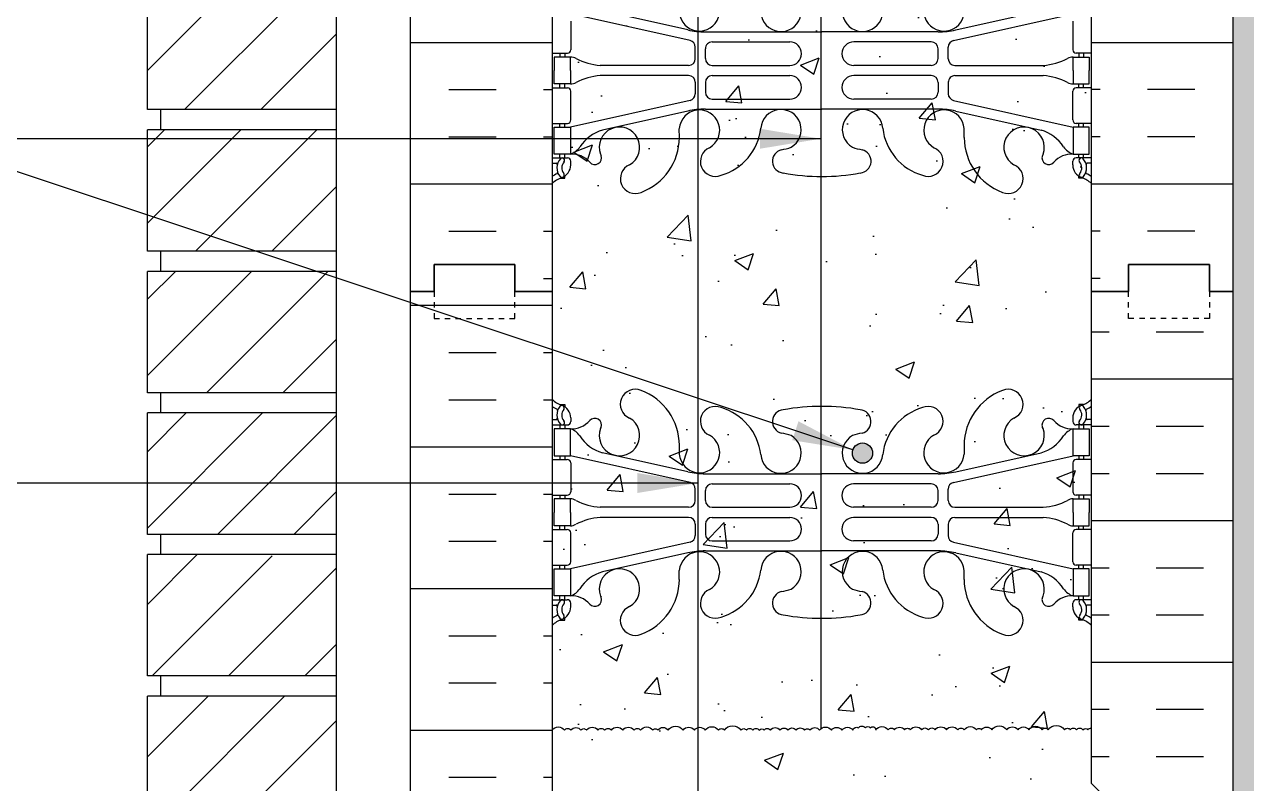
# Model space of a CAD drawing. Header units: inches. Extents: x 34 to 92.7, y -25.1 to 58.
# Drawn here: x 46.82 to 69.47, y 26.52 to 40.6 of the extents above; entities that cross this region are included whole.
import ezdxf

# ---------------------------------------------------------------- set-up
doc = ezdxf.new("R2010")
doc.units = ezdxf.units.IN
doc.header["$LTSCALE"] = 0.5
doc.header["$MEASUREMENT"] = 0
doc.linetypes.add('DASHED2', pattern=[0.375, 0.25, -0.125])
for name, color, linetype in [('HATCH', 12, 'Continuous'), ('line25', 2, 'Continuous'), ('LINE3', 3, 'Continuous'), ('LINE50', 5, 'Continuous'), ('LINE9', 9, 'Continuous'), ('TEXT', 4, 'Continuous'), ('Web_Edge', 9, 'Continuous')]:
    doc.layers.add(name, color=color, linetype=linetype)
doc.styles.add('DIM', font='romans.shx', dxfattribs={"width": 0.7})
doc.dimstyles.new('ext_12', dxfattribs={"dimscale": 12, "dimtxt": 0.09375, "dimasz": 0.09375, "dimexe": 0.09375, "dimexo": 0.0625, "dimgap": 0.0625, "dimtad": 1, "dimdec": 1, "dimzin": 3, "dimdsep": 46, "dimlunit": 4, "dimtxsty": 'DIM', "dimcen": 0.09, "dimdle": 0.09375, "dimclrt": 4, "dimadec": 0, "dimazin": 0, "dimtfac": 1, "dimtdec": 1, "dimtmove": 2, "dimatfit": 3, "dimfxl": 0, "dimfrac": 2, "dimtolj": 1, "dimtzin": 0, "dimarcsym": 0})

# ---------------------------------------------------------------- blocks, each defined once
blk = doc.blocks.new('10 web')
at = {"layer": 'Web_Edge'}
for p, q in [((-4.854, 6.903), (-4.764, 6.903)), ((-4.764, 6.903), (-4.764, 6.861)), ((4.854, 6.903), (4.764, 6.903)), ((4.764, 6.903), (4.764, 6.861)), ((-5, 6.624), (-4.922, 6.624)), ((-4.654, 6.654), (-4.654, 6.586)), ((4.654, 6.654), (4.654, 6.586)), ((5, 6.624), (4.922, 6.624)), ((-5, 6.524), (-4.717, 6.524)), ((-4.854, 6.524), (-4.854, 6.454)), ((-4.764, 6.524), (-4.764, 6.454)), ((-4.102, 6.458), (-4.09, 6.479)), ((4.102, 6.458), (4.09, 6.479)), ((5, 6.524), (4.716, 6.524)), ((4.764, 6.524), (4.764, 6.454)), ((4.854, 6.524), (4.854, 6.454)), ((-2.64, 6.147), (-2.641, 5.983)), ((2.64, 6.147), (2.641, 5.983)), ((-4.854, 5.954), (-4.854, 5.884)), ((-4.764, 5.954), (-4.764, 5.884)), ((-2.441, 5.457), (-4.659, 5.954)), ((-2.485, 5.655), (-4.066, 6.008)), ((2.441, 5.457), (4.659, 5.954)), ((2.485, 5.655), (4.066, 6.008)), ((4.764, 5.954), (4.764, 5.884)), ((4.854, 5.954), (4.854, 5.884)), ((-5, 5.884), (-4.717, 5.884)), ((-4.654, 5.821), (-4.654, 5.286)), ((4.654, 5.821), (4.654, 5.286)), ((5, 5.884), (4.716, 5.884)), ((-2.158, 5.619), (0, 5.619)), ((2.158, 5.619), (0, 5.619)), ((-5, 5.224), (-4.717, 5.224)), ((-4.854, 5.224), (-4.854, 5.154)), ((-4.764, 5.224), (-4.764, 5.154)), ((-2.344, 5.123), (-2.344, 5.335)), ((-2.156, 5.124), (-2.156, 5.308)), ((-2.031, 5.433), (-0.592, 5.433)), ((2.031, 5.433), (0.592, 5.433)), ((2.156, 5.124), (2.156, 5.308)), ((2.344, 5.123), (2.344, 5.335)), ((5, 5.224), (4.716, 5.224)), ((4.764, 5.224), (4.764, 5.154)), ((4.854, 5.224), (4.854, 5.154)), ((-2.469, 4.998), (-4.106, 4.998)), ((-2.031, 4.999), (-0.592, 4.999)), ((2.031, 4.999), (0.592, 4.999)), ((2.469, 4.998), (4.106, 4.998)), ((-2.469, 4.81), (-4.106, 4.81)), ((-2.031, 4.809), (-0.592, 4.809)), ((2.031, 4.809), (0.592, 4.809)), ((2.469, 4.81), (4.106, 4.81)), ((-5, 4.584), (-4.717, 4.584)), ((-4.854, 4.584), (-4.854, 4.654)), ((-4.764, 4.584), (-4.764, 4.654)), ((-2.344, 4.685), (-2.344, 4.472)), ((-2.156, 4.684), (-2.156, 4.5)), ((2.156, 4.684), (2.156, 4.5)), ((2.344, 4.685), (2.344, 4.472)), ((5, 4.584), (4.716, 4.584)), ((4.764, 4.584), (4.764, 4.654)), ((4.854, 4.584), (4.854, 4.654)), ((-2.441, 4.35), (-4.659, 3.854)), ((-4.654, 3.986), (-4.654, 4.521)), ((-2.031, 4.375), (-0.592, 4.375)), ((2.031, 4.375), (0.592, 4.375)), ((2.441, 4.35), (4.659, 3.854)), ((4.654, 3.986), (4.654, 4.521)), ((-2.485, 4.152), (-4.066, 3.799)), ((-2.158, 4.188), (0, 4.188)), ((2.158, 4.188), (0, 4.188)), ((2.485, 4.152), (4.066, 3.799))]:
    blk.add_line(p, q, dxfattribs=at)
for points in [[(-4.959, 5.954), (-4.659, 5.954), (-4.659, 6.454), (-4.959, 6.454)], [(4.959, 5.954), (4.659, 5.954), (4.659, 6.454), (4.959, 6.454)]]:
    blk.add_lwpolyline(points, close=True, dxfattribs=at)
for points in [[(-4.659, 4.904), (-4.659, 5.154), (-4.959, 5.154), (-4.959, 4.904)], [(4.659, 4.904), (4.659, 5.154), (4.959, 5.154), (4.959, 4.904)], [(-4.659, 4.904), (-4.659, 4.654), (-4.959, 4.654), (-4.959, 4.904)], [(4.659, 4.904), (4.659, 4.654), (4.959, 4.654), (4.959, 4.904)]]:
    blk.add_lwpolyline(points, dxfattribs=at)
for centre, radius, start, end in [((-3.456, 6.908), 0.277, 67.32, 247.32), ((-3.732, 6.141), 1.092, 0.3332, 69.4825), ((3.732, 6.141), 1.092, 110.5175, 179.6668), ((3.456, 6.908), 0.277, 292.68, 112.68), ((-4.654, 7.361), 0.5, 226.2122, 250.5288), ((-4.654, 7.361), 0.6, 234.7832, 245.0748), ((-4.66, 6.708), 0.25, 140.1145, 222.4609), ((-4.916, 6.798), 0.021, 343.464, 63.9957), ((-4.818, 6.839), 0.045, 321.448, 139.1879), ((-4.904, 6.654), 0.25, 0, 70.5288), ((-4.66, 6.708), 0.16, 140.0001, 222.4609), ((-1.973, 6.591), 0.277, 67.32, 247.32), ((-2.157, 5.854), 1.034, 6.6669, 73.6635), ((-0.694, 6.586), 0.22, 95.1835, 255.7396), ((-0.017, 3.092), 3.777, 89.7394, 100.6275), ((0.017, 3.092), 3.777, 79.3725, 90.2606), ((0.694, 6.586), 0.22, 284.2604, 84.8165), ((2.157, 5.854), 1.034, 106.3365, 173.3331), ((1.973, 6.591), 0.277, 292.68, 112.68), ((4.904, 6.654), 0.25, 109.4712, 180), ((4.818, 6.839), 0.045, 40.8121, 218.552), ((4.66, 6.708), 0.16, 317.5391, 39.9999), ((4.654, 7.361), 0.5, 289.4712, 313.7891), ((4.66, 6.708), 0.25, 317.5391, 39.8855), ((4.916, 6.798), 0.021, 116.0043, 196.536), ((4.654, 7.361), 0.6, 294.9252, 305.2168), ((-4.922, 6.643), 0.0196, 269.4032, 15.4901), ((-4.812, 6.57), 0.045, 222.4609, 42.4609), ((-4.717, 6.586), 0.0625, 270, 0), ((-4.634, 6.894), 0.441, 266.7976, 318.9873), ((-4.207, 6.523), 0.125, 339.6243, 138.9873), ((-3.75, 6.327), 0.375, 159.6243, 60.0685), ((3.75, 6.327), 0.375, 119.9315, 20.3757), ((4.207, 6.523), 0.125, 41.0127, 200.3757), ((4.634, 6.894), 0.441, 221.0127, 273.2024), ((4.716, 6.586), 0.0625, 180, 270), ((4.812, 6.57), 0.045, 137.5391, 317.5391), ((4.922, 6.643), 0.0196, 164.5099, 270.5968), ((-4.781, 6.111), 0.364, 34.9775, 70.3387), ((-0.863, 5.546), 0.834, 69.3729, 82.1063), ((0.863, 5.546), 0.834, 97.8937, 110.6271), ((4.781, 6.111), 0.364, 109.6613, 145.0225), ((-3.858, 6.722), 0.743, 212.7919, 253.8107), ((-2.267, 6.01), 0.375, 184.2448, 60.0685), ((-0.756, 6.002), 0.375, 184.2448, 60.0685), ((0.756, 6.002), 0.375, 119.9315, 355.7552), ((2.267, 6.01), 0.375, 119.9315, 355.7552), ((3.858, 6.722), 0.743, 286.1893, 327.2081), ((-4.717, 5.821), 0.0625, 0, 90), ((4.716, 5.821), 0.0625, 90, 180), ((-2.158, 7.119), 1.5, 257.4135, 270), ((-2.469, 5.335), 0.125, 0, 77.3767), ((2.158, 7.119), 1.5, 270, 282.5865), ((2.469, 5.335), 0.125, 102.6233, 180), ((-4.717, 5.286), 0.0625, 270, 0), ((-2.031, 5.308), 0.125, 90, 180), ((-0.592, 5.216), 0.217, 270, 90), ((0.592, 5.216), 0.217, 90, 270), ((2.031, 5.308), 0.125, 0, 90), ((4.716, 5.286), 0.0625, 180, 270), ((-4.663, 4.935), 0.219, 60.4937, 88.92), ((-4.018, 6.165), 1.17, 242.6365, 265.6505), ((-2.469, 5.123), 0.125, 270, 0), ((-2.031, 5.124), 0.125, 180, 270), ((2.031, 5.124), 0.125, 270, 360), ((2.469, 5.123), 0.125, 180, 270), ((4.018, 6.165), 1.17, 274.3495, 297.3635), ((4.663, 4.935), 0.219, 91.08, 119.5063), ((-4.018, 3.643), 1.17, 94.3495, 117.3635), ((-2.469, 4.685), 0.125, 0, 90), ((-2.031, 4.684), 0.125, 90, 180), ((-0.592, 4.592), 0.217, 270, 90), ((0.592, 4.592), 0.217, 90, 270), ((2.031, 4.684), 0.125, 0, 90), ((2.469, 4.685), 0.125, 90, 180), ((4.018, 3.643), 1.17, 62.6365, 85.6505), ((-4.717, 4.521), 0.0625, 0, 90), ((-4.663, 4.873), 0.219, 271.08, 299.5063), ((4.663, 4.873), 0.219, 240.4937, 268.92), ((4.716, 4.521), 0.0625, 90, 180), ((-2.469, 4.472), 0.125, 282.6233, 0), ((-2.031, 4.5), 0.125, 180, 270), ((2.031, 4.5), 0.125, 270, 0), ((2.469, 4.472), 0.125, 180, 257.3767), ((-2.267, 3.797), 0.375, 299.9315, 175.7552), ((-2.158, 2.688), 1.5, 90, 102.5865), ((-0.756, 3.806), 0.375, 299.9315, 175.7552), ((0.756, 3.806), 0.375, 4.2448, 240.0685), ((2.267, 3.797), 0.375, 4.2448, 240.0685), ((2.158, 2.688), 1.5, 77.4135, 90)]:
    blk.add_arc(centre, radius, start, end, dxfattribs=at)
for points in [[(-2.156, 5.129), (-2.156, 5.303)], [(2.156, 5.129), (2.156, 5.303)], [(-2.156, 4.679), (-2.156, 4.505)], [(2.156, 4.679), (2.156, 4.505)]]:
    blk.add_open_spline(points, degree=1, dxfattribs=at)

msp = doc.modelspace()

# ---------------------------------------------------------------- hatches: boundary and pattern name
at = {"layer": 'HATCH'}
h = msp.add_hatch(dxfattribs=at)
h.set_pattern_fill('AR-CONC', color=256, scale=0.5, style=0)
edge = h.paths.add_edge_path()
edge.add_line((66.597, 35.649), (66.597, 53.674))
edge.add_line((66.597, 53.674), (60.409, 53.674))
edge.add_line((60.409, 53.674), (59.409, 52.674))
edge.add_line((59.409, 52.674), (59.409, 53.674))
edge.add_line((59.409, 53.674), (59.409, 54.674))
edge.add_line((59.409, 54.674), (58.409, 53.674))
edge.add_line((58.409, 53.674), (56.597, 53.674))
edge.add_line((56.597, 53.674), (56.597, 35.649))
edge.add_line((56.597, 35.649), (56.597, 27.515))
edge.add_spline(control_points=[(56.597, 27.515), (56.722, 27.45), (56.92, 27.349), (57.176, 27.636), (57.529, 27.341), (57.896, 27.613), (58.15, 27.341), (58.409, 27.535), (58.657, 27.324), (58.855, 27.464), (59.038, 27.48), (59.126, 27.357), (59.265, 27.32), (59.368, 27.444), (59.496, 27.493), (59.613, 27.529), (59.675, 27.505), (59.709, 27.462), (59.725, 27.407), (59.796, 27.381), (59.892, 27.357), (60.042, 27.349), (60.165, 27.424), (60.273, 27.432), (60.342, 27.444), (60.424, 27.428), (60.519, 27.382), (60.604, 27.344), (60.696, 27.338), (60.73, 27.429), (60.833, 27.446), (60.9, 27.507), (60.98, 27.499), (61.07, 27.502), (61.173, 27.498), (61.255, 27.46), (61.372, 27.397), (61.537, 27.383), (61.689, 27.451), (61.822, 27.526), (61.959, 27.544), (62.083, 27.551), (62.173, 27.523), (62.225, 27.437), (62.332, 27.369), (62.459, 27.346), (62.554, 27.322), (62.597, 27.311)], knot_values=[0, 0, 0, 0, 0.36882, 0.580962, 0.956064, 1.413946, 1.635694, 1.852394, 2.204033, 2.360582, 2.542219, 2.677797, 2.79395, 2.907785, 3.117226, 3.20968, 3.262351, 3.303115, 3.370216, 3.421138, 3.515057, 3.674522, 3.85319, 3.927977, 3.999794, 4.060692, 4.173001, 4.317056, 4.339836, 4.436406, 4.53825, 4.640095, 4.685656, 4.773056, 4.912503, 4.988734, 5.039656, 5.313971, 5.43662, 5.538465, 5.77077, 5.839112, 5.911139, 6.039898, 6.121993, 6.287819, 6.418947, 6.418947, 6.418947, 6.418947], degree=3, periodic=0)
edge.add_spline(control_points=[(62.597, 27.311), (62.639, 27.322), (62.735, 27.346), (62.861, 27.369), (62.968, 27.437), (63.02, 27.523), (63.11, 27.551), (63.234, 27.544), (63.371, 27.526), (63.504, 27.451), (63.657, 27.383), (63.821, 27.397), (63.939, 27.46), (64.02, 27.498), (64.123, 27.502), (64.213, 27.499), (64.293, 27.507), (64.36, 27.446), (64.463, 27.429), (64.497, 27.338), (64.556, 27.342), (64.58, 27.347), (64.597, 27.352)], knot_values=[4.266465, 4.266465, 4.266465, 4.266465, 4.397593, 4.563419, 4.645513, 4.774272, 4.846299, 4.914642, 5.146946, 5.248791, 5.371441, 5.645755, 5.696677, 5.772908, 5.912356, 5.999755, 6.045317, 6.147161, 6.249006, 6.345575, 6.368356, 6.418947, 6.418947, 6.418947, 6.418947], degree=3, periodic=0)
edge.add_spline(control_points=[(64.597, 27.352), (64.613, 27.347), (64.637, 27.342), (64.696, 27.338), (64.73, 27.429), (64.833, 27.446), (64.9, 27.507), (64.98, 27.499), (65.07, 27.502), (65.173, 27.498), (65.255, 27.46), (65.372, 27.397), (65.537, 27.383), (65.689, 27.451), (65.822, 27.526), (65.959, 27.544), (66.083, 27.551), (66.173, 27.523), (66.225, 27.437), (66.332, 27.369), (66.459, 27.346), (66.554, 27.322), (66.597, 27.311)], knot_values=[4.266465, 4.266465, 4.266465, 4.266465, 4.317056, 4.339836, 4.436406, 4.53825, 4.640095, 4.685656, 4.773056, 4.912503, 4.988734, 5.039656, 5.313971, 5.43662, 5.538465, 5.77077, 5.839112, 5.911139, 6.039898, 6.121993, 6.287819, 6.418947, 6.418947, 6.418947, 6.418947], degree=3, periodic=0)
edge.add_line((66.597, 27.311), (66.597, 35.649))
h = msp.add_hatch(dxfattribs=at)
h.set_pattern_fill('INSUL', color=256, scale=7, style=0)
h.set_pattern_definition([(0, (-2869.565, -361.3603), (0, 2.625), []), (0, (-2869.565, -360.4853), (0, 2.625), [0.875, -0.875]), (0, (-2869.565, -359.6103), (0, 2.625), [0.875, -0.875])])
h.paths.add_polyline_path([(53.972, 35.649), (54.409, 35.649), (54.409, 36.149), (55.909, 36.149), (55.909, 35.649), (56.597, 35.649), (56.597, 53.649), (55.909, 53.649), (55.909, 54.149), (54.409, 54.149), (54.409, 53.649), (53.972, 53.649)])
h = msp.add_hatch(dxfattribs=at)
h.set_pattern_fill('INSUL', color=256, scale=7, style=0)
h.set_pattern_definition([(180, (2992.758, -361.3603), (0, 2.625), []), (180, (2992.758, -360.4853), (0, 2.625), [0.875, -0.875]), (180, (2992.758, -359.6103), (0, 2.625), [0.875, -0.875])])
h.paths.add_polyline_path([(69.222, 35.649), (68.784, 35.649), (68.784, 36.149), (67.284, 36.149), (67.284, 35.649), (66.597, 35.649), (66.597, 53.649), (67.284, 53.649), (67.284, 54.149), (68.784, 54.149), (68.784, 53.649), (69.222, 53.649)])
h = msp.add_hatch(dxfattribs=at)
h.set_pattern_fill('ANSI31', color=256, scale=8, style=0)
h.set_pattern_definition([(45, (42.7951, -13.2255), (-0.707107, 0.707107), [])])
h.paths.add_polyline_path([(52.597, 20.299), (49.097, 20.299), (49.097, 18.049), (52.597, 18.049)])
h.paths.add_polyline_path([(52.597, 22.924), (49.097, 22.924), (49.097, 20.674), (52.597, 20.674)])
h.paths.add_polyline_path([(52.597, 25.52), (49.097, 25.52), (49.097, 23.299), (52.597, 23.299)])
h.paths.add_polyline_path([(52.597, 28.145), (49.097, 28.145), (49.097, 25.895), (52.597, 25.895)])
h.paths.add_polyline_path([(52.597, 30.745), (50.972, 30.745), (50.972, 30.77), (49.097, 30.77), (49.097, 28.52), (52.597, 28.52)])
h.paths.add_polyline_path([(52.597, 33.395), (49.097, 33.395), (49.097, 31.145), (52.597, 31.145)])
h.paths.add_polyline_path([(52.597, 36.02), (49.097, 36.02), (49.097, 33.77), (52.597, 33.77)])
h.paths.add_polyline_path([(52.597, 38.645), (49.097, 38.645), (49.097, 36.395), (52.597, 36.395)])
h.paths.add_polyline_path([(52.597, 41.245), (50.972, 41.245), (50.972, 41.27), (49.097, 41.27), (49.097, 39.02), (52.597, 39.02)])
h.paths.add_polyline_path([(52.597, 43.865), (49.097, 43.865), (49.097, 41.645), (52.597, 41.645)])
h.paths.add_polyline_path([(52.597, 46.49), (49.097, 46.49), (49.097, 44.24), (52.597, 44.24)])
h.paths.add_polyline_path([(52.597, 49.115), (49.097, 49.115), (49.097, 46.865), (52.597, 46.865)])
h.paths.add_polyline_path([(52.597, 51.715), (50.972, 51.715), (50.972, 51.74), (49.097, 51.74), (49.097, 49.49), (52.597, 49.49)])
h.paths.add_polyline_path([(52.597, 53.649), (49.097, 53.649), (49.097, 52.115), (52.597, 52.115)])
h = msp.add_hatch(dxfattribs=at)
h.set_pattern_fill('AR-SAND', color=256, scale=0.25, style=0)
h.set_pattern_definition([(37.5, (4, 0), (-0.0157483, 0.481706), [0, -0.38, 0, -0.425, 0, -0.40625]), (7.5, (4, 0), (0.442444, 0.7055365), [0, -0.205, 0, -0.3425, 0, -0.13125]), (327.5, (3.6925, 0), (0.7785355, 0.0014148), [0, -0.125, 0, -0.45, 0, -0.5875]), (317.5, (3.6925, 0), (0.7515317, 0.219419), [0, -0.0625, 0, -0.295, 0, -0.3375])])
h.paths.add_polyline_path([(69.722, 53.649), (69.222, 53.649), (69.222, 35.649), (69.209, 24.399), (69.722, 24.399)])
h = msp.add_hatch(dxfattribs=at)
h.set_pattern_fill('INSUL', color=256, scale=7, style=0)
h.set_pattern_definition([(0, (-2869.565, -379.3603), (0, 2.625), []), (0, (-2869.565, -378.4853), (0, 2.625), [0.875, -0.875]), (0, (-2869.565, -377.6103), (0, 2.625), [0.875, -0.875])])
h.paths.add_polyline_path([(53.972, 17.649), (54.409, 17.649), (54.409, 18.149), (55.909, 18.149), (55.909, 17.649), (56.597, 17.649), (56.597, 35.649), (55.909, 35.649), (55.909, 36.149), (54.409, 36.149), (54.409, 35.649), (53.972, 35.649)])
h = msp.add_hatch(dxfattribs=at)
h.set_pattern_fill('INSUL', color=256, scale=7, style=0)
h.set_pattern_definition([(0, (46.7951, -13.2255), (0, 2.625), []), (0, (46.7951, -12.3505), (0, 2.625), [0.875, -0.875]), (0, (46.7951, -11.4755), (0, 2.625), [0.875, -0.875])])
h.paths.add_polyline_path([(66.597, 26.524), (69.222, 23.899), (69.222, 35.649), (68.784, 35.649), (68.784, 35.149), (67.284, 35.149), (67.284, 35.649), (66.597, 35.649)])
h = msp.add_hatch(dxfattribs=at)
h.set_pattern_fill('AR-CONC', color=256, scale=0.5, style=0)
edge = h.paths.add_edge_path()
edge.add_line((64.722, 22.524), (65.222, 22.524))
edge.add_line((65.222, 22.524), (65.222, 21.124))
edge.add_arc((65.322, 21.124), 0.1, 180, 270)
edge.add_line((65.322, 21.024), (66.597, 21.024))
edge.add_line((66.597, 21.024), (66.597, 26.524))
edge.add_line((66.597, 26.524), (66.597, 27.311))
edge.add_spline(control_points=[(66.597, 27.311), (66.554, 27.322), (66.459, 27.346), (66.332, 27.369), (66.225, 27.437), (66.173, 27.523), (66.083, 27.551), (65.959, 27.544), (65.822, 27.526), (65.689, 27.451), (65.537, 27.383), (65.372, 27.397), (65.255, 27.46), (65.173, 27.498), (65.07, 27.502), (64.98, 27.499), (64.9, 27.507), (64.833, 27.446), (64.73, 27.429), (64.696, 27.338), (64.637, 27.342), (64.613, 27.347), (64.597, 27.352)], knot_values=[4.266465, 4.266465, 4.266465, 4.266465, 4.397593, 4.563419, 4.645513, 4.774272, 4.846299, 4.914642, 5.146946, 5.248791, 5.371441, 5.645755, 5.696677, 5.772908, 5.912356, 5.999755, 6.045317, 6.147161, 6.249006, 6.345575, 6.368356, 6.418947, 6.418947, 6.418947, 6.418947], degree=3, periodic=0)
edge.add_spline(control_points=[(64.597, 27.352), (64.58, 27.347), (64.556, 27.342), (64.497, 27.338), (64.463, 27.429), (64.36, 27.446), (64.293, 27.507), (64.213, 27.499), (64.123, 27.502), (64.02, 27.498), (63.939, 27.46), (63.821, 27.397), (63.657, 27.383), (63.504, 27.451), (63.371, 27.526), (63.234, 27.544), (63.11, 27.551), (63.02, 27.523), (62.968, 27.437), (62.861, 27.369), (62.735, 27.346), (62.639, 27.322), (62.597, 27.311)], knot_values=[4.266465, 4.266465, 4.266465, 4.266465, 4.317056, 4.339836, 4.436406, 4.53825, 4.640095, 4.685656, 4.773056, 4.912503, 4.988734, 5.039656, 5.313971, 5.43662, 5.538465, 5.77077, 5.839112, 5.911139, 6.039898, 6.121993, 6.287819, 6.418947, 6.418947, 6.418947, 6.418947], degree=3, periodic=0)
edge.add_spline(control_points=[(62.597, 27.311), (62.554, 27.322), (62.459, 27.346), (62.332, 27.369), (62.225, 27.437), (62.173, 27.523), (62.083, 27.551), (61.959, 27.544), (61.822, 27.526), (61.689, 27.451), (61.537, 27.383), (61.372, 27.397), (61.255, 27.46), (61.173, 27.498), (61.07, 27.502), (60.98, 27.499), (60.9, 27.507), (60.833, 27.446), (60.73, 27.429), (60.696, 27.338), (60.604, 27.344), (60.519, 27.382), (60.424, 27.428), (60.342, 27.444), (60.273, 27.432), (60.165, 27.424), (60.042, 27.349), (59.892, 27.357), (59.796, 27.381), (59.725, 27.407), (59.709, 27.462), (59.675, 27.505), (59.613, 27.529), (59.496, 27.493), (59.368, 27.444), (59.265, 27.32), (59.126, 27.357), (59.038, 27.48), (58.855, 27.464), (58.657, 27.324), (58.409, 27.535), (58.15, 27.341), (57.896, 27.613), (57.529, 27.341), (57.176, 27.636), (56.92, 27.349), (56.722, 27.45), (56.597, 27.515)], knot_values=[0, 0, 0, 0, 0.131128, 0.296954, 0.379048, 0.507807, 0.579834, 0.648177, 0.880481, 0.982326, 1.104976, 1.37929, 1.430213, 1.506443, 1.645891, 1.73329, 1.778852, 1.880696, 1.982541, 2.07911, 2.101891, 2.245945, 2.358255, 2.419152, 2.490969, 2.565757, 2.744424, 2.90389, 2.997808, 3.04873, 3.115832, 3.156596, 3.209267, 3.30172, 3.511162, 3.624997, 3.741149, 3.876727, 4.058364, 4.214913, 4.566553, 4.783253, 5.005001, 5.462882, 5.837985, 6.050127, 6.418947, 6.418947, 6.418947, 6.418947], degree=3, periodic=0)
edge.add_line((56.597, 27.515), (56.597, 17.649))
edge.add_line((56.597, 17.649), (56.597, 15.954))
edge.add_line((56.597, 15.954), (56.961, 15.954))
edge.add_line((56.961, 15.954), (56.961, 14.754))
edge.add_line((56.961, 14.754), (56.597, 14.754))
edge.add_line((56.597, 14.754), (56.597, 14.004))
edge.add_line((56.597, 14.004), (56.961, 14.004))
edge.add_line((56.961, 14.004), (56.961, 12.804))
edge.add_line((56.961, 12.804), (56.597, 12.804))
edge.add_line((56.597, 12.804), (56.597, 12.054))
edge.add_line((56.597, 12.054), (56.961, 12.054))
edge.add_line((56.961, 12.054), (56.961, 10.854))
edge.add_line((56.961, 10.854), (56.597, 10.854))
edge.add_line((56.597, 10.854), (56.597, 10.104))
edge.add_line((56.597, 10.104), (56.961, 10.104))
edge.add_line((56.961, 10.104), (56.961, 9.024))
edge.add_line((56.961, 9.024), (56.597, 9.024))
edge.add_line((56.597, 9.024), (56.597, 8.274))
edge.add_line((56.597, 8.274), (56.961, 8.274))
edge.add_line((56.961, 8.274), (56.961, 7.194))
edge.add_line((56.961, 7.194), (56.597, 7.194))
edge.add_line((56.597, 7.194), (56.597, 6.444))
edge.add_line((56.597, 6.444), (56.961, 6.444))
edge.add_line((56.961, 6.444), (56.961, 5.244))
edge.add_line((56.961, 5.244), (56.597, 5.244))
edge.add_line((56.597, 5.244), (56.597, 4.494))
edge.add_line((56.597, 4.494), (56.961, 4.494))
edge.add_line((56.961, 4.494), (56.961, 3.294))
edge.add_line((56.961, 3.294), (56.597, 3.294))
edge.add_line((56.597, 3.294), (56.597, 2.899))
edge.add_line((56.597, 2.899), (56.597, 2.544))
edge.add_line((56.597, 2.544), (56.961, 2.544))
edge.add_line((56.961, 2.544), (56.961, 1.344))
edge.add_line((56.961, 1.344), (56.597, 1.344))
edge.add_line((56.597, 1.344), (56.597, -0.351))
edge.add_line((56.597, -0.351), (60.495, -0.351))
edge.add_line((60.495, -0.351), (61.495, 0.649))
edge.add_line((61.495, 0.649), (61.495, -0.351))
edge.add_line((61.495, -0.351), (61.495, -1.351))
edge.add_line((61.495, -1.351), (62.495, -0.351))
edge.add_line((62.495, -0.351), (66.597, -0.351))
edge.add_line((66.597, -0.351), (66.597, 1.344))
edge.add_line((66.597, 1.344), (66.232, 1.344))
edge.add_line((66.232, 1.344), (66.232, 2.544))
edge.add_line((66.232, 2.544), (66.597, 2.544))
edge.add_line((66.597, 2.544), (66.597, 3.294))
edge.add_line((66.597, 3.294), (66.232, 3.294))
edge.add_line((66.232, 3.294), (66.232, 4.494))
edge.add_line((66.232, 4.494), (66.597, 4.494))
edge.add_line((66.597, 4.494), (66.597, 5.244))
edge.add_line((66.597, 5.244), (66.232, 5.244))
edge.add_line((66.232, 5.244), (66.232, 6.444))
edge.add_line((66.232, 6.444), (66.597, 6.444))
edge.add_line((66.597, 6.444), (66.597, 7.194))
edge.add_line((66.597, 7.194), (66.232, 7.194))
edge.add_line((66.232, 7.194), (66.232, 8.274))
edge.add_line((66.232, 8.274), (66.597, 8.274))
edge.add_line((66.597, 8.274), (66.597, 9.024))
edge.add_line((66.597, 9.024), (66.232, 9.024))
edge.add_line((66.232, 9.024), (66.232, 10.104))
edge.add_line((66.232, 10.104), (66.597, 10.104))
edge.add_line((66.597, 10.104), (66.597, 10.854))
edge.add_line((66.597, 10.854), (66.232, 10.854))
edge.add_line((66.232, 10.854), (66.232, 12.054))
edge.add_line((66.232, 12.054), (66.597, 12.054))
edge.add_line((66.597, 12.054), (66.597, 12.804))
edge.add_line((66.597, 12.804), (66.232, 12.804))
edge.add_line((66.232, 12.804), (66.232, 14.004))
edge.add_line((66.232, 14.004), (66.597, 14.004))
edge.add_line((66.597, 14.004), (66.597, 14.754))
edge.add_line((66.597, 14.754), (66.232, 14.754))
edge.add_line((66.232, 14.754), (66.232, 15.954))
edge.add_line((66.232, 15.954), (66.597, 15.954))
edge.add_line((66.597, 15.954), (66.597, 17.524))
edge.add_line((66.597, 17.524), (65.322, 17.524))
edge.add_arc((65.322, 17.424), 0.1, 90, 180)
edge.add_line((65.222, 17.424), (65.222, 16.024))
edge.add_line((65.222, 16.024), (64.722, 16.024))
edge.add_line((64.722, 16.024), (64.722, 17.524))
edge.add_arc((65.222, 17.524), 0.5, 90, 180, ccw=False)
edge.add_line((65.222, 18.024), (66.597, 18.024))
edge.add_line((66.597, 18.024), (66.597, 20.524))
edge.add_line((66.597, 20.524), (65.222, 20.524))
edge.add_arc((65.222, 21.024), 0.5, 180, 270, ccw=False)
edge.add_line((64.722, 21.024), (64.722, 22.524))
at = {"layer": 'LINE3'}
msp.add_hatch(color=256, dxfattribs=at).paths.add_polyline_path([(62.165, 32.651, 1), (62.54, 32.651, 1)])

# ---------------------------------------------------------------- linework, layer by layer
at = {"layer": 'HATCH'}
for points in [[(56.597, 27.515, -0.520567), (56.827, 27.515, -0.520567), (56.948, 27.515, -0.520567), (57.132, 27.515, -0.520567), (57.237, 27.515, -0.520567), (57.446, 27.515, -0.520567), (57.572, 27.515, -0.520567), (57.698, 27.515, -0.520567), (57.908, 27.515, -0.520567), (58.118, 27.515, -0.520567), (58.239, 27.515, -0.520567), (58.464, 27.515, -0.520567), (58.559, 27.515, -0.520567), (58.748, 27.515, -0.520567), (59.026, 27.515, -0.520567), (59.235, 27.515, -0.520567), (59.435, 27.515, -0.520567), (59.681, 27.515, -0.520567), (59.792, 27.515, -0.520567), (60.098, 27.515, -0.520567), (60.203, 27.515, -0.520567), (60.318, 27.515, -0.520567), (60.439, 27.515, -0.520567), (60.528, 27.515, -0.520567), (60.644, 27.515, -0.520567), (60.822, 27.515, -0.520567), (60.969, 27.515, -0.520567), (61.121, 27.515, -0.520567), (61.278, 27.515, -0.520567), (61.378, 27.515, -0.520567), (61.556, 27.515, -0.520567), (61.777, 27.515, -0.520567), (61.971, 27.515, -0.520567), (62.175, 27.515, -0.520567), (62.275, 27.557, -0.520567), (62.406, 27.557, -0.520567), (62.496, 27.557, -0.759433), (62.597, 27.515)], [(62.597, 27.522, -0.520567), (62.828, 27.522, -0.520567), (62.948, 27.522, -0.520567), (63.132, 27.522, -0.520567), (63.237, 27.522, -0.520567), (63.447, 27.522, -0.520567), (63.573, 27.522, -0.520567), (63.699, 27.522, -0.520567), (63.909, 27.522, -0.520567), (64.118, 27.522, -0.520567), (64.239, 27.522, -0.520567), (64.465, 27.522, -0.520567), (64.559, 27.522, -0.520567), (64.748, 27.522, -0.520567), (65.026, 27.522, -0.520567), (65.236, 27.522, -0.520567), (65.435, 27.522, -0.520567), (65.682, 27.522, -0.520567), (65.792, 27.522, -0.520567), (66.098, 27.522, -0.520567), (66.203, 27.522, -0.520567), (66.319, 27.522, -0.520567), (66.439, 27.522, -0.520567), (66.529, 27.522, -0.283889), (66.597, 27.551, -0.283889)]]:
    msp.add_lwpolyline(points, format="xyb", dxfattribs=at)
at = {"layer": 'line25'}
for p, q in [((56.597, 53.649), (56.597, 35.649)), ((66.597, 35.649), (66.597, 53.649)), ((49.097, 39.02), (49.097, 41.27)), ((52.597, 41.27), (52.597, 17.674)), ((52.597, 39.02), (49.097, 39.02)), ((49.347, 38.645), (49.347, 39.02)), ((49.097, 36.395), (49.097, 38.645)), ((52.597, 38.645), (49.097, 38.645)), ((52.597, 36.395), (49.097, 36.395)), ((49.347, 36.02), (49.347, 36.395)), ((52.597, 36.02), (49.097, 36.02)), ((49.097, 33.77), (49.097, 36.02)), ((56.597, 35.649), (56.597, 17.649)), ((66.597, 26.524), (66.597, 35.649)), ((52.597, 33.77), (49.097, 33.77)), ((49.347, 33.395), (49.347, 33.77)), ((52.597, 33.395), (49.097, 33.395)), ((49.097, 31.145), (49.097, 33.395)), ((52.597, 31.145), (49.097, 31.145)), ((49.347, 30.77), (49.347, 31.145)), ((52.597, 30.77), (49.097, 30.77)), ((49.097, 28.52), (49.097, 30.77)), ((52.597, 28.52), (49.097, 28.52)), ((49.347, 28.145), (49.347, 28.52)), ((52.597, 28.145), (49.097, 28.145)), ((49.097, 25.895), (49.097, 28.145)), ((69.222, 23.899), (66.597, 26.524))]:
    msp.add_line(p, q, dxfattribs=at)
at = {"layer": 'LINE3'}
for p, q in [((61.579, 53.674), (61.579, 27.54)), ((59.306, 10.898), (59.306, 46.835))]:
    msp.add_line(p, q, dxfattribs=at)
msp.add_circle((62.352, 32.651), 0.188, dxfattribs=at)
at = {"layer": 'LINE50'}
for p, q in [((53.972, 35.649), (53.972, 53.649)), ((69.222, 35.649), (69.222, 53.649)), ((53.972, 17.649), (53.972, 35.649)), ((69.222, 23.899), (69.222, 35.649))]:
    msp.add_line(p, q, dxfattribs=at)
for points in [[(53.972, 35.649), (54.409, 35.649), (54.409, 36.149), (55.909, 36.149), (55.909, 35.649), (56.597, 35.649)], [(56.597, 35.649), (55.909, 35.649), (55.909, 36.149), (54.409, 36.149), (54.409, 35.649), (53.972, 35.649)], [(69.222, 35.649), (68.784, 35.649), (68.784, 36.149), (67.284, 36.149), (67.284, 35.649), (66.597, 35.649)], [(66.597, 35.649), (67.284, 35.649), (67.284, 36.149), (68.784, 36.149), (68.784, 35.649), (69.222, 35.649)]]:
    msp.add_lwpolyline(points, dxfattribs=at)
at = {"layer": 'LINE9', "linetype": 'DASHED2', "ltscale": 0.15}
for points in [[(54.409, 35.649), (54.409, 35.649), (54.409, 35.149), (55.909, 35.149), (55.909, 35.649), (55.909, 35.649)], [(68.784, 35.649), (68.784, 35.649), (68.784, 35.149), (67.284, 35.149), (67.284, 35.649), (67.284, 35.649)]]:
    msp.add_lwpolyline(points, dxfattribs=at)
at = {"layer": 'Web_Edge'}
for p, q in [((56.743, 33.552), (56.833, 33.552)), ((56.833, 33.552), (56.833, 33.51)), ((66.451, 33.552), (66.361, 33.552)), ((66.361, 33.552), (66.361, 33.51)), ((56.943, 33.303), (56.943, 33.236)), ((66.251, 33.303), (66.251, 33.236)), ((56.597, 33.273), (56.674, 33.273)), ((56.597, 33.173), (56.88, 33.173)), ((56.743, 33.173), (56.743, 33.103)), ((56.833, 33.173), (56.833, 33.103)), ((57.495, 33.107), (57.507, 33.129)), ((65.698, 33.107), (65.686, 33.129)), ((66.597, 33.173), (66.313, 33.173)), ((66.361, 33.173), (66.361, 33.103)), ((66.451, 33.173), (66.451, 33.103)), ((66.597, 33.273), (66.519, 33.273)), ((59.112, 32.305), (57.531, 32.658)), ((58.956, 32.797), (58.956, 32.632)), ((64.081, 32.305), (65.662, 32.658)), ((64.237, 32.797), (64.237, 32.632)), ((56.597, 32.533), (56.88, 32.533)), ((56.743, 32.603), (56.743, 32.533)), ((56.833, 32.603), (56.833, 32.533)), ((59.155, 32.106), (56.938, 32.603)), ((56.943, 32.471), (56.943, 31.936)), ((64.038, 32.106), (66.256, 32.603)), ((66.251, 32.471), (66.251, 31.936)), ((66.597, 32.533), (66.313, 32.533)), ((66.361, 32.603), (66.361, 32.533)), ((66.451, 32.603), (66.451, 32.533)), ((59.439, 32.269), (61.597, 32.269)), ((63.754, 32.269), (61.597, 32.269)), ((59.253, 31.772), (59.253, 31.984)), ((59.44, 31.773), (59.44, 31.957)), ((59.565, 32.082), (61.005, 32.082)), ((63.628, 32.082), (62.188, 32.082)), ((63.753, 31.773), (63.753, 31.957)), ((63.94, 31.772), (63.94, 31.984)), ((56.597, 31.873), (56.88, 31.873)), ((56.743, 31.873), (56.743, 31.803)), ((56.833, 31.873), (56.833, 31.803)), ((66.597, 31.873), (66.313, 31.873)), ((66.361, 31.873), (66.361, 31.803)), ((66.451, 31.873), (66.451, 31.803)), ((59.128, 31.647), (57.49, 31.647)), ((59.565, 31.648), (61.005, 31.648)), ((63.628, 31.648), (62.188, 31.648)), ((64.065, 31.647), (65.703, 31.647)), ((56.743, 31.233), (56.743, 31.303)), ((56.833, 31.233), (56.833, 31.303)), ((59.128, 31.459), (57.49, 31.459)), ((59.253, 31.334), (59.253, 31.122)), ((59.44, 31.333), (59.44, 31.149)), ((59.565, 31.458), (61.005, 31.458)), ((63.628, 31.458), (62.188, 31.458)), ((63.753, 31.333), (63.753, 31.149)), ((63.94, 31.334), (63.94, 31.122)), ((64.065, 31.459), (65.703, 31.459)), ((66.361, 31.233), (66.361, 31.303)), ((66.451, 31.233), (66.451, 31.303)), ((56.597, 31.233), (56.88, 31.233)), ((56.943, 30.636), (56.943, 31.171)), ((66.251, 30.636), (66.251, 31.171)), ((66.597, 31.233), (66.313, 31.233)), ((59.155, 31), (56.938, 30.503)), ((59.439, 30.837), (61.597, 30.837)), ((59.565, 31.024), (61.005, 31.024)), ((63.754, 30.837), (61.597, 30.837)), ((63.628, 31.024), (62.188, 31.024)), ((64.038, 31), (66.256, 30.503)), ((59.112, 30.801), (57.531, 30.448)), ((64.081, 30.801), (65.662, 30.448)), ((56.597, 30.573), (56.88, 30.573)), ((56.743, 30.503), (56.743, 30.573)), ((56.833, 30.503), (56.833, 30.573)), ((58.956, 30.309), (58.956, 30.474)), ((64.237, 30.309), (64.237, 30.474)), ((66.597, 30.573), (66.313, 30.573)), ((66.361, 30.503), (66.361, 30.573)), ((66.451, 30.503), (66.451, 30.573)), ((56.597, 29.933), (56.88, 29.933)), ((56.743, 29.933), (56.743, 30.003)), ((56.833, 29.933), (56.833, 30.003)), ((57.495, 29.999), (57.507, 29.978)), ((65.698, 29.999), (65.686, 29.978)), ((66.597, 29.933), (66.313, 29.933)), ((66.361, 29.933), (66.361, 30.003)), ((66.451, 29.933), (66.451, 30.003)), ((56.597, 29.833), (56.674, 29.833)), ((56.943, 29.803), (56.943, 29.871)), ((66.251, 29.803), (66.251, 29.871)), ((66.597, 29.833), (66.519, 29.833)), ((56.743, 29.554), (56.833, 29.554)), ((56.833, 29.554), (56.833, 29.596)), ((66.361, 29.554), (66.361, 29.596)), ((66.451, 29.554), (66.361, 29.554))]:
    msp.add_line(p, q, dxfattribs=at)
for points in [[(56.638, 32.603), (56.938, 32.603), (56.938, 33.103), (56.638, 33.103)], [(66.556, 32.603), (66.256, 32.603), (66.256, 33.103), (66.556, 33.103)], [(56.638, 30.503), (56.938, 30.503), (56.938, 30.003), (56.638, 30.003)], [(66.556, 30.503), (66.256, 30.503), (66.256, 30.003), (66.556, 30.003)]]:
    msp.add_lwpolyline(points, close=True, dxfattribs=at)
for points in [[(56.938, 31.553), (56.938, 31.803), (56.638, 31.803), (56.638, 31.553)], [(66.256, 31.553), (66.256, 31.803), (66.556, 31.803), (66.556, 31.553)], [(56.938, 31.553), (56.938, 31.303), (56.638, 31.303), (56.638, 31.553)], [(66.256, 31.553), (66.256, 31.303), (66.556, 31.303), (66.556, 31.553)]]:
    msp.add_lwpolyline(points, dxfattribs=at)
for centre, radius, start, end in [((58.14, 33.557), 0.277, 67.32, 247.32), ((57.865, 32.79), 1.092, 0.3332, 69.4825), ((65.328, 32.79), 1.092, 110.5175, 179.6668), ((65.053, 33.557), 0.277, 292.68, 112.68), ((56.943, 34.01), 0.5, 226.2109, 250.5288), ((56.778, 33.489), 0.045, 321.448, 139.1879), ((56.693, 33.303), 0.25, 0, 70.5288), ((66.501, 33.303), 0.25, 109.4712, 180), ((66.415, 33.489), 0.045, 40.8121, 218.552), ((66.251, 34.01), 0.5, 289.4712, 313.7878), ((56.943, 34.01), 0.6, 234.7832, 245.0748), ((56.936, 33.358), 0.25, 140.1145, 222.4609), ((56.68, 33.447), 0.021, 343.464, 63.9957), ((56.936, 33.358), 0.16, 140.0001, 222.4609), ((59.624, 33.24), 0.277, 67.32, 247.32), ((59.439, 32.503), 1.034, 6.6669, 73.6635), ((60.903, 33.235), 0.22, 95.1835, 255.7396), ((61.579, 29.741), 3.777, 89.7394, 100.6275), ((61.614, 29.741), 3.777, 79.3725, 90.2606), ((62.29, 33.235), 0.22, 284.2604, 84.8165), ((63.754, 32.503), 1.034, 106.3365, 173.3331), ((63.569, 33.24), 0.277, 292.68, 112.68), ((66.257, 33.358), 0.16, 317.5391, 39.9999), ((66.257, 33.358), 0.25, 317.5391, 39.8855), ((66.513, 33.447), 0.021, 116.0043, 196.536), ((66.251, 34.01), 0.6, 294.9252, 305.2168), ((56.675, 33.293), 0.0196, 269.4032, 15.4901), ((56.785, 33.219), 0.045, 222.4609, 42.4609), ((56.88, 33.236), 0.0625, 270, 0), ((56.962, 33.544), 0.441, 266.7976, 318.9873), ((56.815, 32.76), 0.364, 34.9775, 70.3387), ((57.39, 33.172), 0.125, 339.6243, 138.9873), ((57.847, 32.977), 0.375, 159.6243, 60.0685), ((65.347, 32.977), 0.375, 119.9315, 20.3757), ((65.804, 33.172), 0.125, 41.0127, 200.3757), ((66.231, 33.544), 0.441, 221.0127, 273.2024), ((66.378, 32.76), 0.364, 109.6613, 145.0225), ((66.313, 33.236), 0.0625, 180, 270), ((66.408, 33.219), 0.045, 137.5391, 317.5391), ((66.518, 33.293), 0.0196, 164.5099, 270.5968), ((57.738, 33.372), 0.743, 212.7919, 253.8107), ((59.33, 32.66), 0.375, 184.2448, 60.0685), ((60.841, 32.651), 0.375, 184.2448, 60.0685), ((60.734, 32.195), 0.834, 69.3729, 82.1063), ((62.352, 32.651), 0.375, 119.9315, 355.7552), ((62.459, 32.195), 0.834, 97.8937, 110.6271), ((63.863, 32.66), 0.375, 119.9315, 355.7552), ((65.455, 33.372), 0.743, 286.1893, 327.2081), ((56.88, 32.471), 0.0625, 0, 90), ((66.313, 32.471), 0.0625, 90, 180), ((59.439, 33.769), 1.5, 257.4135, 270), ((63.754, 33.769), 1.5, 270, 282.5865), ((59.128, 31.984), 0.125, 0, 77.3767), ((59.565, 31.957), 0.125, 90, 180), ((61.005, 31.865), 0.217, 270, 90), ((62.188, 31.865), 0.217, 90, 270), ((63.628, 31.957), 0.125, 0, 90), ((64.065, 31.984), 0.125, 102.6233, 180), ((56.88, 31.936), 0.0625, 270, 0), ((56.933, 31.584), 0.219, 60.4937, 88.92), ((57.579, 32.814), 1.17, 242.6365, 265.6505), ((59.128, 31.772), 0.125, 270, 0), ((59.565, 31.773), 0.125, 180, 270), ((63.628, 31.773), 0.125, 270, 360), ((64.065, 31.772), 0.125, 180, 270), ((65.614, 32.814), 1.17, 274.3495, 297.3635), ((66.26, 31.584), 0.219, 91.08, 119.5063), ((66.313, 31.936), 0.0625, 180, 270), ((56.933, 31.522), 0.219, 271.08, 299.5063), ((57.579, 30.292), 1.17, 94.3495, 117.3635), ((59.128, 31.334), 0.125, 0, 90), ((59.565, 31.333), 0.125, 90, 180), ((61.005, 31.241), 0.217, 270, 90), ((62.188, 31.241), 0.217, 90, 270), ((63.628, 31.333), 0.125, 0, 90), ((64.065, 31.334), 0.125, 90, 180), ((65.614, 30.292), 1.17, 62.6365, 85.6505), ((66.26, 31.522), 0.219, 240.4937, 268.92), ((56.88, 31.171), 0.0625, 0, 90), ((59.128, 31.122), 0.125, 282.6233, 0), ((59.565, 31.149), 0.125, 180, 270), ((63.628, 31.149), 0.125, 270, 0), ((64.065, 31.122), 0.125, 180, 257.3767), ((66.313, 31.171), 0.0625, 90, 180), ((59.33, 30.447), 0.375, 299.9315, 175.7552), ((59.439, 29.337), 1.5, 90, 102.5865), ((60.841, 30.455), 0.375, 299.9315, 175.7552), ((62.352, 30.455), 0.375, 4.2448, 240.0685), ((63.863, 30.447), 0.375, 4.2448, 240.0685), ((63.754, 29.337), 1.5, 77.4135, 90), ((56.88, 30.636), 0.0625, 270, 0), ((66.313, 30.636), 0.0625, 180, 270), ((57.738, 29.734), 0.743, 106.1893, 147.2081), ((57.847, 30.13), 0.375, 299.9315, 200.3757), ((59.439, 30.603), 1.034, 286.3365, 353.3331), ((63.754, 30.603), 1.034, 186.6669, 253.6635), ((65.347, 30.13), 0.375, 339.6243, 240.0685), ((65.455, 29.734), 0.743, 32.7919, 73.8107), ((56.815, 30.346), 0.364, 289.6613, 325.0225), ((57.865, 30.316), 1.092, 290.5175, 359.6668), ((65.328, 30.316), 1.092, 180.3332, 249.4825), ((66.378, 30.346), 0.364, 214.9775, 250.3387), ((56.936, 29.749), 0.25, 137.5391, 219.8855), ((56.785, 29.887), 0.045, 317.5391, 137.5391), ((56.88, 29.871), 0.0625, 360, 90), ((56.962, 29.562), 0.441, 41.0127, 93.2024), ((57.39, 29.934), 0.125, 221.0127, 20.3757), ((59.624, 29.866), 0.277, 112.68, 292.68), ((60.903, 29.871), 0.22, 104.2604, 264.8165), ((60.734, 30.911), 0.834, 277.8937, 290.6271), ((62.459, 30.911), 0.834, 249.3729, 262.1063), ((62.29, 29.871), 0.22, 275.1835, 75.7396), ((63.569, 29.866), 0.277, 247.32, 67.32), ((65.804, 29.934), 0.125, 159.6243, 318.9873), ((66.231, 29.562), 0.441, 86.7976, 138.9873), ((66.313, 29.871), 0.0625, 90, 180), ((66.408, 29.887), 0.045, 42.4609, 222.4609), ((66.257, 29.749), 0.25, 320.1145, 42.4609), ((56.675, 29.814), 0.0196, 344.5099, 90.5968), ((56.936, 29.749), 0.16, 137.5391, 219.9999), ((56.693, 29.803), 0.25, 289.4712, 360), ((58.14, 29.549), 0.277, 112.68, 292.68), ((65.053, 29.549), 0.277, 247.32, 67.32), ((66.501, 29.803), 0.25, 180, 250.5288), ((66.257, 29.749), 0.16, 320.0001, 42.4609), ((66.518, 29.814), 0.0196, 89.4032, 195.4901), ((56.943, 29.096), 0.6, 114.9252, 125.2168), ((56.943, 29.096), 0.5, 109.4712, 133.7891), ((56.68, 29.659), 0.021, 296.0043, 16.536), ((56.778, 29.618), 0.045, 220.8121, 38.552), ((61.579, 33.365), 3.777, 259.3725, 270.2606), ((61.614, 33.365), 3.777, 269.7394, 280.6275), ((66.415, 29.618), 0.045, 141.448, 319.1879), ((66.251, 29.096), 0.5, 46.2122, 70.5288), ((66.513, 29.659), 0.021, 163.464, 243.9957), ((66.251, 29.096), 0.6, 54.7842, 65.0748)]:
    msp.add_arc(centre, radius, start, end, dxfattribs=at)
for points in [[(59.44, 31.778), (59.44, 31.952)], [(63.753, 31.778), (63.753, 31.952)], [(59.44, 31.328), (59.44, 31.154)], [(63.753, 31.328), (63.753, 31.154)]]:
    msp.add_open_spline(points, degree=1, dxfattribs=at)

# ---------------------------------------------------------------- block references
at = {"rotation": 180}
msp.add_blockref('10 web', (61.597, 44.649), dxfattribs=at)

# ---------------------------------------------------------------- leaders
at = {"layer": 'TEXT'}
for points in [[(61.579, 38.48), (41.124, 38.48)], [(59.306, 32.097), (44.556, 32.097)]]:
    msp.add_leader(points, dimstyle='ext_12', override={"dimgap": 0.0625, "dimtad": 0}, dxfattribs=at)
msp.add_leader([(62.175, 32.71), (44.844, 38.48), (41.124, 38.48)], dimstyle='ext_12', dxfattribs=at)

doc.saveas('drawing.dxf')
